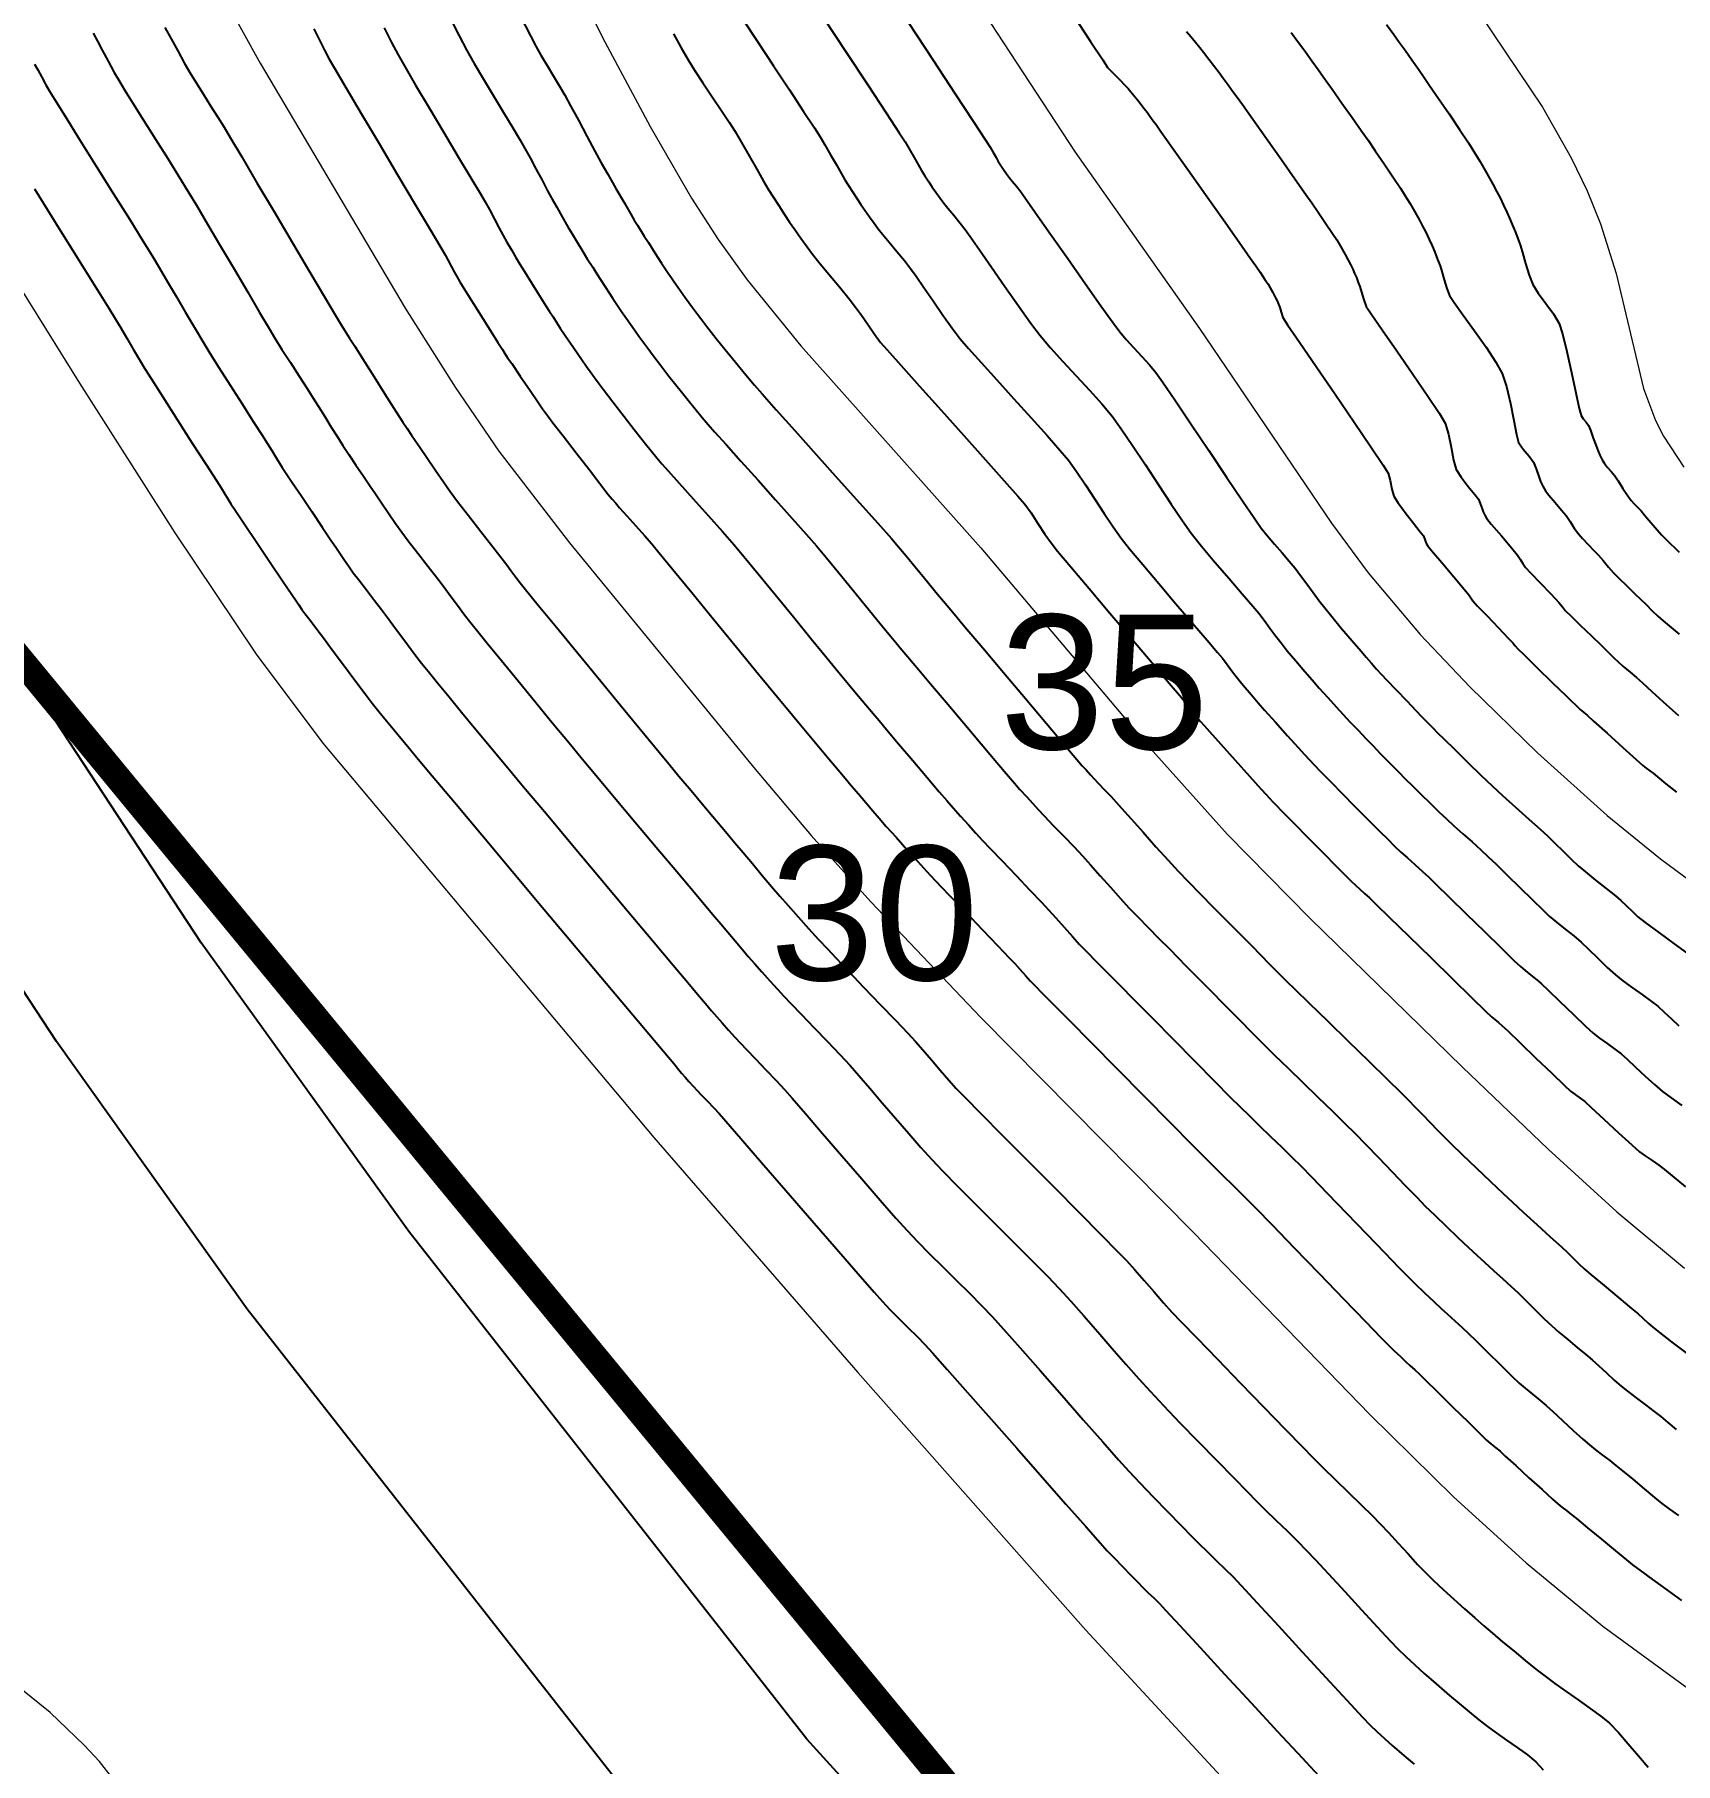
# Model space of a CAD drawing. Extents: x 27 to 849, y 0 to 853.
# Drawn here: x 78.2 to 140.2, y 426.9 to 492.2 of the extents above; entities that cross this region are included whole.
import ezdxf
from ezdxf.enums import TextEntityAlignment as Align

# ---------------------------------------------------------------- set-up
doc = ezdxf.new("R2010")
doc.units = 0
doc.header["$LTSCALE"] = 2
for name, color, linetype in [('ARQ - PORTAS E ESQUADRIAS 1-50', 2, 'Continuous'), ('Curva 1 m', 5, 'Continuous'), ('Curva Mestra', 1, 'Continuous'), ('TRA_Trecho_Rodoviario_L', 7, 'Continuous'), ('TXT - TEXTO 01', 142, 'Continuous')]:
    doc.layers.add(name, color=color, linetype=linetype)
doc.styles.add('ARIAL', font='arial.ttf')

msp = doc.modelspace()

# ---------------------------------------------------------------- linework, layer by layer
at = {"layer": 'ARQ - PORTAS E ESQUADRIAS 1-50', "const_width": 1}
msp.add_lwpolyline([(619.662, 64.962), (532.953, 53.734), (488.222, 57.382), (464.071, 66.688), (452.245, 74.702), (148.786, 382.232), (76.606, 469.903), (65.463, 493.563), (62.139, 582.817), (440.601, 808.535), (802.504, 491.862), (619.662, 64.962)], close=True, dxfattribs=at)
at = {"layer": 'Curva 1 m', "linetype": 'Continuous', "lineweight": -3}
for points, elevation in [([(93.888, 492.888), (94.258, 492.165), (94.547, 491.617), (94.827, 491.122), (95.173, 490.531), (95.552, 489.896), (95.931, 489.266), (96.278, 488.692), (96.559, 488.225), (96.741, 487.913), (96.934, 487.562), (97.157, 487.147), (97.386, 486.715), (97.599, 486.316), (97.772, 485.997), (97.944, 485.691), (98.152, 485.328), (98.366, 484.955), (98.561, 484.62), (98.71, 484.369), (98.887, 484.081), (99.099, 483.744), (99.304, 483.421), (99.462, 483.174), (99.6, 482.956), (99.761, 482.704), (99.923, 482.451), (100.064, 482.236), (100.213, 482.015), (100.392, 481.753), (100.573, 481.491), (100.725, 481.272), (100.876, 481.06), (101.051, 480.814), (101.228, 480.569), (101.382, 480.359), (101.583, 480.093), (101.874, 479.713), (102.185, 479.31), (102.449, 478.974), (102.655, 478.715), (102.907, 478.402), (103.179, 478.068), (103.441, 477.749), (103.669, 477.478), (103.908, 477.206), (104.34, 476.723), (104.905, 476.092), (105.549, 475.376), (106.212, 474.635), (106.839, 473.933), (107.372, 473.332), (107.754, 472.894), (108.139, 472.436), (108.607, 471.87), (109.111, 471.255), (109.604, 470.649), (110.042, 470.11), (110.377, 469.698), (110.563, 469.47), (110.758, 469.237), (110.986, 468.967), (111.214, 468.697), (111.41, 468.465), (111.63, 468.204), (112.071, 467.68), (112.66, 466.981), (113.323, 466.194), (113.987, 465.408), (114.577, 464.709), (115.02, 464.184), (115.243, 463.923), (115.449, 463.689), (115.69, 463.42), (115.932, 463.152), (116.142, 462.923), (116.367, 462.685), (116.708, 462.329), (117.103, 461.917), (117.491, 461.511), (117.809, 461.173), (118.113, 460.836), (118.478, 460.426), (118.867, 459.987), (119.242, 459.567), (119.568, 459.212), (119.898, 458.867), (120.288, 458.469), (120.7, 458.054), (121.094, 457.658), (121.433, 457.316), (121.722, 457.022), (122.136, 456.601), (122.634, 456.095), (123.175, 455.547), (123.718, 454.997), (124.222, 454.49), (124.646, 454.066), (125.071, 453.647), (125.583, 453.148), (126.143, 452.605), (126.712, 452.052), (127.254, 451.526), (127.731, 451.06), (128.104, 450.691), (128.516, 450.271), (129.001, 449.769), (129.515, 449.235), (130.011, 448.718), (130.444, 448.27), (130.768, 447.941), (131.126, 447.59), (131.554, 447.177), (131.998, 446.753), (132.402, 446.37), (132.713, 446.077), (133, 445.814), (133.34, 445.506), (133.692, 445.187), (134.017, 444.893), (134.272, 444.657), (134.567, 444.368), (134.905, 444.029), (135.245, 443.691), (135.544, 443.407), (135.81, 443.176), (136.149, 442.894), (136.509, 442.599), (136.835, 442.331), (137.074, 442.13), (137.327, 441.901), (137.617, 441.631), (137.908, 441.361), (138.164, 441.136), (138.406, 440.943), (138.734, 440.692), (139.091, 440.421), (139.422, 440.171), (139.67, 439.979), (139.939, 439.758), (140.249, 439.499)], 33), ([(96.579, 492.896), (96.947, 492.171), (97.151, 491.778), (97.344, 491.441), (97.575, 491.053), (97.819, 490.649), (98.052, 490.263), (98.248, 489.927), (98.468, 489.525), (98.76, 488.98), (99.079, 488.379), (99.382, 487.814), (99.622, 487.372), (99.868, 486.938), (100.175, 486.402), (100.485, 485.866), (100.737, 485.432), (100.873, 485.2), (100.991, 485.009), (101.128, 484.793), (101.249, 484.603), (101.405, 484.359), (101.656, 483.967), (101.905, 483.58), (102.053, 483.352), (102.157, 483.198), (102.277, 483.023), (102.383, 482.87), (102.538, 482.652), (102.802, 482.284), (103.075, 481.904), (103.258, 481.653), (103.426, 481.431), (103.62, 481.18), (103.792, 480.96), (103.974, 480.733), (104.299, 480.33), (104.695, 479.841), (105.092, 479.357), (105.418, 478.966), (105.709, 478.634), (106.24, 478.036), (106.942, 477.25), (107.746, 476.351), (108.582, 475.416), (109.381, 474.522), (110.074, 473.746), (110.591, 473.165), (110.864, 472.854), (111.147, 472.517), (111.492, 472.097), (111.837, 471.674), (112.117, 471.329), (112.269, 471.142), (112.404, 470.982), (112.558, 470.799), (112.693, 470.639), (112.894, 470.401), (113.37, 469.837), (114.042, 469.04), (114.832, 468.103), (115.661, 467.12), (116.451, 466.184), (117.124, 465.387), (117.601, 464.822), (117.804, 464.583), (117.945, 464.423), (118.109, 464.242), (118.253, 464.083), (118.404, 463.925), (118.633, 463.685), (118.881, 463.426), (119.086, 463.208), (119.292, 462.98), (119.649, 462.577), (120.101, 462.069), (120.588, 461.523), (121.051, 461.009), (121.432, 460.595), (121.809, 460.201), (122.266, 459.733), (122.755, 459.238), (123.226, 458.763), (123.63, 458.357), (123.918, 458.066), (124.208, 457.772), (124.544, 457.431), (124.896, 457.074), (125.233, 456.734), (125.525, 456.441), (125.832, 456.14), (126.377, 455.608), (127.078, 454.924), (127.857, 454.166), (128.632, 453.411), (129.324, 452.736), (129.852, 452.221), (130.135, 451.941), (130.377, 451.694), (130.656, 451.405), (130.946, 451.102), (131.225, 450.813), (131.467, 450.566), (131.747, 450.293), (132.179, 449.876), (132.695, 449.381), (133.226, 448.873), (133.704, 448.418), (134.061, 448.081), (134.471, 447.704), (134.979, 447.241), (135.491, 446.777), (135.909, 446.398), (136.139, 446.187), (136.342, 445.988), (136.57, 445.759), (136.775, 445.562), (137.041, 445.336), (137.527, 444.931), (138.084, 444.469), (138.564, 444.071), (138.816, 443.86), (138.989, 443.702), (139.185, 443.519), (139.361, 443.363), (139.612, 443.166), (140.087, 442.801), (140.638, 442.38)], 34), ([(104.991, 492.777), (105.532, 491.953), (106.135, 491.038), (106.736, 490.127), (107.272, 489.313), (107.68, 488.692), (107.895, 488.357), (108.079, 488.048), (108.294, 487.673), (108.512, 487.289), (108.702, 486.954), (108.834, 486.728), (108.969, 486.509), (109.13, 486.256), (109.293, 486.005), (109.436, 485.79), (109.583, 485.577), (109.759, 485.331), (109.937, 485.086), (110.092, 484.878), (110.259, 484.67), (110.511, 484.366), (110.801, 484.017), (111.083, 483.672), (111.312, 483.382), (111.522, 483.09), (111.818, 482.66), (112.167, 482.15), (112.536, 481.618), (112.89, 481.121), (113.195, 480.716), (113.502, 480.354), (113.979, 479.817), (114.572, 479.163), (115.222, 478.448), (115.875, 477.73), (116.473, 477.067), (116.96, 476.514), (117.28, 476.131), (117.589, 475.707), (117.928, 475.204), (118.28, 474.662), (118.631, 474.12), (118.967, 473.615), (119.272, 473.187), (119.594, 472.784), (120.09, 472.187), (120.695, 471.47), (121.345, 470.707), (121.975, 469.969), (122.521, 469.331), (122.92, 468.865), (123.105, 468.645), (123.285, 468.408), (123.485, 468.134), (123.664, 467.896), (123.822, 467.702), (124.034, 467.449), (124.257, 467.186), (124.447, 466.964), (124.693, 466.687), (125.101, 466.23), (125.563, 465.716), (125.968, 465.266), (126.206, 465.004), (126.379, 464.82), (126.581, 464.607), (126.784, 464.395), (126.96, 464.213), (127.205, 463.961), (127.626, 463.532), (128.11, 463.04), (128.546, 462.597), (128.824, 462.317), (129.059, 462.084), (129.333, 461.815), (129.608, 461.547), (129.846, 461.32), (130.089, 461.099), (130.374, 460.845), (130.658, 460.59), (130.901, 460.369), (131.168, 460.11), (131.671, 459.619), (132.313, 458.989), (132.998, 458.317), (133.632, 457.698), (134.117, 457.225), (134.359, 456.994), (134.542, 456.84), (134.759, 456.668), (134.977, 456.495), (135.16, 456.343), (135.416, 456.101), (135.857, 455.674), (136.364, 455.181), (136.82, 454.743), (137.106, 454.479), (137.348, 454.291), (137.638, 454.082), (137.928, 453.874), (138.172, 453.688), (138.397, 453.488), (138.712, 453.192), (139.072, 452.855), (139.427, 452.529), (139.73, 452.267), (140.053, 452.024), (140.46, 451.737)], 37), ([(108.029, 492.856), (108.882, 491.558), (109.694, 490.321), (110.388, 489.264), (110.885, 488.505), (111.107, 488.163), (111.264, 487.897), (111.446, 487.576), (111.616, 487.278), (111.732, 487.077), (111.857, 486.876), (112.003, 486.649), (112.134, 486.451), (112.27, 486.256), (112.429, 486.035), (112.571, 485.843), (112.72, 485.659), (112.946, 485.387), (113.187, 485.094), (113.384, 484.846), (113.57, 484.583), (113.916, 484.083), (114.37, 483.425), (114.878, 482.692), (115.389, 481.964), (115.85, 481.322), (116.209, 480.846), (116.599, 480.383), (117.067, 479.865), (117.574, 479.32), (118.08, 478.774), (118.546, 478.255), (118.932, 477.79), (119.275, 477.319), (119.706, 476.686), (120.189, 475.956), (120.688, 475.194), (121.167, 474.466), (121.59, 473.838), (121.921, 473.374), (122.315, 472.878), (122.814, 472.28), (123.35, 471.654), (123.852, 471.074), (124.25, 470.613), (124.476, 470.346), (124.672, 470.088), (124.895, 469.784), (125.118, 469.48), (125.314, 469.222), (125.552, 468.93), (125.873, 468.546), (126.209, 468.15), (126.489, 467.824), (126.76, 467.516), (127.079, 467.159), (127.396, 466.807), (127.662, 466.517), (127.92, 466.241), (128.224, 465.922), (128.528, 465.603), (128.791, 465.331), (129.067, 465.048), (129.401, 464.706), (129.742, 464.361), (130.035, 464.067), (130.283, 463.82), (130.6, 463.508), (130.945, 463.17), (131.281, 462.844), (131.567, 462.572), (131.851, 462.312), (132.184, 462.014), (132.533, 461.703), (132.866, 461.405), (133.149, 461.145), (133.442, 460.862), (133.862, 460.45), (134.342, 459.977), (134.812, 459.514), (135.206, 459.13), (135.454, 458.895), (135.729, 458.665), (136.055, 458.406), (136.382, 458.147), (136.657, 457.918), (136.939, 457.652), (137.285, 457.31), (137.641, 456.961), (137.954, 456.676), (138.233, 456.457), (138.592, 456.193), (138.971, 455.921), (139.311, 455.674), (139.553, 455.489), (139.796, 455.274), (140.072, 455.015), (140.348, 454.756)], 38), ([(117.451, 492.978), (118.118, 491.955), (118.575, 491.258), (118.762, 490.979), (118.921, 490.807), (119.113, 490.621), (119.262, 490.474), (119.389, 490.334), (119.532, 490.174), (119.636, 490.054), (119.762, 489.904), (119.885, 489.753), (119.989, 489.622), (120.13, 489.44), (120.252, 489.281), (120.361, 489.133), (120.485, 488.963), (120.592, 488.813), (120.775, 488.556), (121.201, 487.953), (121.79, 487.119), (122.461, 486.169), (123.135, 485.216), (123.729, 484.374), (124.164, 483.757), (124.359, 483.48), (124.523, 483.239), (124.708, 482.965), (124.829, 482.78), (124.906, 482.649), (124.991, 482.5), (125.047, 482.398), (125.108, 482.273), (125.166, 482.148), (125.217, 482.024), (125.266, 481.898), (125.316, 481.725), (125.385, 481.523), (125.565, 481.252), (126.013, 480.594), (126.64, 479.676), (127.359, 478.625), (128.079, 477.568), (128.713, 476.633), (129.173, 475.946), (129.369, 475.635), (129.443, 475.361), (129.5, 475.037), (129.576, 474.765), (129.728, 474.532), (130.005, 474.159), (130.318, 473.753), (130.577, 473.42), (130.694, 473.266), (130.747, 473.133), (130.785, 473.024), (130.814, 472.964), (130.845, 472.905), (131.007, 472.712), (131.389, 472.259), (131.846, 471.716), (132.235, 471.254), (132.411, 471.042), (132.487, 470.925), (132.565, 470.81), (132.732, 470.632), (133.099, 470.247), (133.532, 469.793), (133.901, 469.407), (134.071, 469.228), (134.167, 469.115), (134.263, 469.004), (134.489, 468.782), (134.988, 468.295), (135.578, 467.72), (136.078, 467.233), (136.307, 467.011), (136.416, 466.903), (136.526, 466.796), (136.622, 466.713), (136.76, 466.597), (136.881, 466.493), (137.127, 466.272), (137.635, 465.812), (138.232, 465.272), (138.742, 464.812), (138.99, 464.59), (139.113, 464.496), (139.254, 464.392), (139.378, 464.299), (139.542, 464.165), (139.861, 463.903), (140.259, 463.578)], 41), ([(80.424, 492.273), (80.582, 491.965), (80.759, 491.633), (80.986, 491.216), (81.222, 490.79), (81.428, 490.43), (81.61, 490.132), (81.924, 489.628), (82.329, 488.983), (82.781, 488.263), (83.24, 487.531), (83.661, 486.855), (84.003, 486.298), (84.323, 485.766), (84.749, 485.048), (85.242, 484.214), (85.761, 483.333), (86.266, 482.476), (86.716, 481.712), (87.073, 481.111), (87.294, 480.743), (87.559, 480.319), (87.877, 479.819), (88.207, 479.305), (88.507, 478.838), (88.738, 478.478), (88.941, 478.154), (89.176, 477.777), (89.422, 477.384), (89.659, 477.008), (89.865, 476.686), (90.086, 476.351), (90.356, 475.948), (90.638, 475.529), (90.896, 475.147), (91.096, 474.854), (91.323, 474.518), (91.587, 474.127), (91.853, 473.739), (92.087, 473.408), (92.333, 473.081), (92.691, 472.616), (93.087, 472.107), (93.444, 471.647), (93.688, 471.329), (93.921, 471.017), (94.189, 470.653), (94.459, 470.29), (94.695, 469.98), (94.909, 469.714), (95.311, 469.22), (95.851, 468.559), (96.481, 467.791), (97.151, 466.975), (97.812, 466.172), (98.414, 465.442), (98.908, 464.845), (99.434, 464.214), (100.119, 463.395), (100.898, 462.466), (101.706, 461.504), (102.476, 460.587), (103.144, 459.792), (103.644, 459.198), (103.909, 458.883), (104.138, 458.609), (104.403, 458.292), (104.681, 457.96), (104.948, 457.644), (105.18, 457.374), (105.418, 457.104), (105.699, 456.788), (105.996, 456.458), (106.281, 456.143), (106.529, 455.874), (106.795, 455.592), (107.195, 455.177), (107.672, 454.681), (108.173, 454.159), (108.643, 453.664), (109.029, 453.249), (109.359, 452.876), (109.775, 452.393), (110.247, 451.841), (110.746, 451.256), (111.243, 450.679), (111.708, 450.147), (112.113, 449.698), (112.525, 449.267), (113.092, 448.691), (113.762, 448.019), (114.487, 447.296), (115.216, 446.568), (115.9, 445.883), (116.488, 445.286), (116.932, 444.823), (117.372, 444.342), (117.865, 443.786), (118.389, 443.185), (118.925, 442.568), (119.449, 441.966), (119.941, 441.409), (120.378, 440.926), (120.87, 440.404), (121.494, 439.752), (122.188, 439.035), (122.887, 438.317), (123.528, 437.662), (124.045, 437.136), (124.375, 436.801), (124.718, 436.461), (125.121, 436.07), (125.542, 435.661), (125.942, 435.269), (126.283, 434.926), (126.609, 434.58), (127.113, 434.034), (127.721, 433.372), (128.362, 432.674), (128.96, 432.023), (129.445, 431.501), (129.742, 431.19), (130.03, 430.913), (130.37, 430.597), (130.729, 430.271), (131.076, 429.963), (131.376, 429.699), (131.683, 429.437), (132.045, 429.134), (132.427, 428.818), (132.796, 428.519), (133.117, 428.265), (133.446, 428.024), (133.835, 427.753), (134.242, 427.469), (134.624, 427.191), (134.939, 426.934), (135.223, 426.636)], 28), ([(83.136, 492.487), (83.368, 492.06), (83.62, 491.599), (83.868, 491.155), (84.082, 490.781), (84.305, 490.413), (84.575, 489.982), (84.862, 489.527), (85.137, 489.092), (85.37, 488.715), (85.603, 488.326), (86.038, 487.592), (86.615, 486.616), (87.276, 485.499), (87.961, 484.34), (88.611, 483.241), (89.167, 482.302), (89.568, 481.624), (89.757, 481.308), (89.922, 481.045), (90.117, 480.741), (90.312, 480.437), (90.479, 480.176), (90.694, 479.835), (91.045, 479.275), (91.439, 478.647), (91.783, 478.1), (91.983, 477.786), (92.123, 477.573), (92.288, 477.327), (92.455, 477.081), (92.598, 476.87), (92.764, 476.625), (93.029, 476.232), (93.344, 475.768), (93.658, 475.313), (93.92, 474.943), (94.196, 474.575), (94.606, 474.04), (95.074, 473.435), (95.522, 472.857), (95.875, 472.404), (96.054, 472.171), (96.214, 471.956), (96.396, 471.71), (96.558, 471.497), (96.765, 471.242), (97.246, 470.653), (97.929, 469.82), (98.74, 468.831), (99.606, 467.775), (100.456, 466.74), (101.216, 465.815), (101.813, 465.089), (102.176, 464.649), (102.56, 464.189), (103.018, 463.641), (103.505, 463.061), (103.975, 462.502), (104.381, 462.02), (104.676, 461.668), (104.982, 461.304), (105.335, 460.881), (105.706, 460.439), (106.062, 460.018), (106.371, 459.657), (106.688, 459.296), (107.063, 458.876), (107.458, 458.436), (107.839, 458.016), (108.169, 457.657), (108.484, 457.322), (108.969, 456.814), (109.552, 456.205), (110.166, 455.563), (110.742, 454.961), (111.21, 454.469), (111.502, 454.157), (111.784, 453.838), (112.104, 453.464), (112.439, 453.071), (112.761, 452.698), (113.044, 452.382), (113.361, 452.054), (113.972, 451.434), (114.794, 450.605), (115.743, 449.649), (116.736, 448.649), (117.689, 447.69), (118.518, 446.853), (119.139, 446.223), (119.47, 445.882), (119.786, 445.533), (120.146, 445.124), (120.52, 444.693), (120.879, 444.282), (121.193, 443.933), (121.53, 443.578), (122.13, 442.954), (122.91, 442.147), (123.783, 441.245), (124.666, 440.336), (125.473, 439.505), (126.12, 438.842), (126.522, 438.433), (126.91, 438.048), (127.374, 437.593), (127.868, 437.113), (128.346, 436.648), (128.761, 436.24), (129.067, 435.933), (129.382, 435.598), (129.741, 435.203), (130.116, 434.789), (130.477, 434.396), (130.796, 434.065), (131.083, 433.788), (131.443, 433.452), (131.843, 433.085), (132.253, 432.715), (132.641, 432.37), (132.975, 432.077), (133.309, 431.791), (133.7, 431.462), (134.121, 431.112), (134.545, 430.765), (134.945, 430.441), (135.296, 430.165), (135.658, 429.896), (136.088, 429.593), (136.548, 429.273), (136.999, 428.954), (137.404, 428.654), (137.725, 428.39), (138.066, 428.044), (138.437, 427.615), (138.819, 427.159), (139.192, 426.733)], 29), ([(88.768, 492.432), (88.965, 492.033), (89.163, 491.634), (89.34, 491.294), (89.543, 490.944), (89.968, 490.223), (90.551, 489.239), (91.226, 488.101), (91.928, 486.918), (92.595, 485.796), (93.16, 484.845), (93.559, 484.172), (93.727, 483.887), (93.841, 483.679), (93.967, 483.441), (94.071, 483.248), (94.169, 483.074), (94.282, 482.877), (94.384, 482.705), (94.568, 482.41), (94.935, 481.826), (95.36, 481.152), (95.719, 480.583), (95.887, 480.316), (95.987, 480.159), (96.088, 480.003), (96.241, 479.779), (96.561, 479.312), (96.936, 478.765), (97.256, 478.299), (97.41, 478.075), (97.519, 477.923), (97.629, 477.771), (97.8, 477.547), (98.185, 477.047), (98.679, 476.406), (99.176, 475.76), (99.573, 475.246), (99.764, 475), (99.892, 474.84), (100.039, 474.659), (100.17, 474.502), (100.32, 474.332), (100.595, 474.027), (100.931, 473.653), (101.265, 473.279), (101.532, 472.973), (101.803, 472.647), (102.332, 472.004), (103.046, 471.134), (103.873, 470.125), (104.739, 469.067), (105.573, 468.049), (106.301, 467.16), (106.851, 466.489), (107.15, 466.126), (107.465, 465.749), (107.842, 465.302), (108.23, 464.842), (108.581, 464.427), (108.845, 464.115), (109.075, 463.841), (109.342, 463.522), (109.621, 463.189), (109.889, 462.872), (110.122, 462.601), (110.396, 462.29), (110.765, 461.876), (111.177, 461.417), (111.579, 460.972), (111.92, 460.601), (112.249, 460.25), (112.766, 459.707), (113.386, 459.057), (114.028, 458.385), (114.608, 457.778), (115.044, 457.321), (115.253, 457.101), (115.44, 456.893), (115.652, 456.654), (115.84, 456.447), (116.035, 456.245), (116.262, 456.016), (116.461, 455.815), (116.715, 455.558), (117.304, 454.962), (118.134, 454.123), (119.109, 453.135), (120.137, 452.095), (121.123, 451.098), (121.973, 450.238), (122.593, 449.612), (122.888, 449.315), (123.154, 449.055), (123.465, 448.753), (123.775, 448.452), (124.04, 448.19), (124.349, 447.874), (124.977, 447.226), (125.815, 446.361), (126.755, 445.39), (127.688, 444.424), (128.507, 443.578), (129.104, 442.963), (129.369, 442.69), (129.582, 442.483), (129.826, 442.249), (130.017, 442.069), (130.183, 441.918), (130.372, 441.747), (130.537, 441.595), (130.763, 441.374), (131.228, 440.917), (131.811, 440.342), (132.394, 439.768), (132.857, 439.313), (133.081, 439.095), (133.242, 438.958), (133.429, 438.806), (133.592, 438.67), (133.79, 438.49), (134.187, 438.127), (134.683, 437.673), (135.178, 437.22), (135.574, 436.859), (135.771, 436.682), (135.929, 436.558), (136.113, 436.419), (136.273, 436.297), (136.479, 436.127), (136.897, 435.782), (137.421, 435.348), (137.949, 434.913), (138.374, 434.562), (138.593, 434.384), (138.791, 434.237), (139.018, 434.072), (139.218, 433.928), (139.447, 433.76), (139.893, 433.434), (140.446, 433.029)], 31), ([(91.417, 492.475), (91.701, 491.915), (91.944, 491.456), (92.199, 491.009), (92.61, 490.308), (93.121, 489.446), (93.677, 488.514), (94.221, 487.602), (94.699, 486.801), (95.056, 486.204), (95.234, 485.9), (95.399, 485.6), (95.588, 485.245), (95.772, 484.898), (95.921, 484.623), (96.063, 484.37), (96.23, 484.078), (96.399, 483.786), (96.547, 483.537), (96.72, 483.257), (96.988, 482.831), (97.281, 482.366), (97.533, 481.968), (97.675, 481.745), (97.802, 481.545), (97.947, 481.318), (98.076, 481.119), (98.261, 480.847), (98.57, 480.396), (98.88, 479.945), (99.068, 479.674), (99.206, 479.479), (99.365, 479.258), (99.505, 479.065), (99.697, 478.813), (100.059, 478.342), (100.485, 477.788), (100.87, 477.291), (101.106, 476.987), (101.292, 476.754), (101.509, 476.485), (101.728, 476.218), (101.919, 475.99), (102.149, 475.73), (102.567, 475.266), (103.099, 474.675), (103.671, 474.036), (104.21, 473.43), (104.643, 472.934), (105.013, 472.492), (105.553, 471.839), (106.199, 471.051), (106.889, 470.207), (107.562, 469.382), (108.156, 468.655), (108.608, 468.101), (108.856, 467.798), (109.085, 467.525), (109.351, 467.208), (109.63, 466.878), (109.897, 466.562), (110.127, 466.29), (110.41, 465.954), (110.862, 465.416), (111.4, 464.777), (111.939, 464.138), (112.395, 463.599), (112.683, 463.262), (112.924, 462.988), (113.205, 462.672), (113.5, 462.343), (113.785, 462.03), (114.031, 461.762), (114.321, 461.454), (114.771, 460.982), (115.299, 460.43), (115.823, 459.882), (116.261, 459.423), (116.531, 459.137), (116.803, 458.836), (117.116, 458.482), (117.43, 458.13), (117.704, 457.83), (117.986, 457.536), (118.321, 457.196), (118.658, 456.857), (118.947, 456.566), (119.224, 456.284), (119.754, 455.747), (120.457, 455.035), (121.253, 454.229), (122.062, 453.41), (122.803, 452.66), (123.398, 452.06), (123.767, 451.691), (124.107, 451.356), (124.5, 450.974), (124.92, 450.567), (125.34, 450.16), (125.733, 449.776), (126.072, 449.441), (126.466, 449.038), (127.07, 448.416), (127.792, 447.668), (128.544, 446.889), (129.234, 446.175), (129.772, 445.618), (130.068, 445.316), (130.376, 445.015), (130.742, 444.664), (131.095, 444.328), (131.365, 444.073), (131.605, 443.853), (131.885, 443.6), (132.166, 443.347), (132.404, 443.126), (132.682, 442.855), (133.118, 442.423), (133.606, 441.94), (134.04, 441.513), (134.313, 441.251), (134.545, 441.051), (134.821, 440.824), (135.098, 440.598), (135.333, 440.4), (135.581, 440.176), (135.949, 439.837), (136.357, 439.46), (136.724, 439.125), (136.967, 438.909), (137.196, 438.727), (137.467, 438.521), (137.74, 438.316), (137.971, 438.138), (138.223, 437.932), (138.604, 437.615), (139.035, 437.257), (139.431, 436.929), (139.712, 436.703), (139.998, 436.488), (140.334, 436.243)], 32), ([(102.36, 492.248), (102.651, 491.715), (102.911, 491.26), (103.155, 490.868), (103.469, 490.389), (103.815, 489.87), (104.157, 489.359), (104.459, 488.904), (104.684, 488.552), (104.929, 488.14), (105.216, 487.639), (105.506, 487.127), (105.759, 486.681), (105.935, 486.38), (106.116, 486.088), (106.33, 485.751), (106.548, 485.415), (106.738, 485.129), (106.935, 484.846), (107.168, 484.517), (107.406, 484.19), (107.613, 483.912), (107.851, 483.617), (108.215, 483.173), (108.623, 482.679), (108.993, 482.228), (109.239, 481.918), (109.459, 481.612), (109.707, 481.25), (109.957, 480.888), (110.181, 480.585), (110.429, 480.298), (110.944, 479.72), (111.649, 478.932), (112.468, 478.019), (113.326, 477.063), (114.147, 476.148), (114.854, 475.355), (115.373, 474.769), (115.628, 474.473), (115.866, 474.139), (116.128, 473.738), (116.389, 473.337), (116.624, 473.001), (116.872, 472.697), (117.375, 472.096), (118.058, 471.285), (118.847, 470.352), (119.666, 469.386), (120.439, 468.474), (121.091, 467.705), (121.548, 467.166), (121.735, 466.945), (121.824, 466.826), (121.925, 466.689), (122.014, 466.57), (122.126, 466.433), (122.274, 466.258), (122.406, 466.104), (122.609, 465.876), (123.039, 465.396), (123.581, 464.792), (124.123, 464.189), (124.55, 463.713), (124.751, 463.491), (124.87, 463.364), (125.007, 463.22), (125.128, 463.095), (125.338, 462.881), (125.787, 462.423), (126.358, 461.842), (126.932, 461.259), (127.39, 460.793), (127.614, 460.567), (127.776, 460.407), (127.961, 460.225), (128.125, 460.069), (128.292, 459.917), (128.485, 459.745), (128.652, 459.593), (128.886, 459.366), (129.416, 458.848), (130.145, 458.136), (130.971, 457.329), (131.795, 456.523), (132.518, 455.816), (133.041, 455.307), (133.263, 455.093), (133.389, 454.988), (133.537, 454.872), (133.664, 454.767), (133.882, 454.559), (134.352, 454.108), (134.949, 453.533), (135.548, 452.957), (136.026, 452.499), (136.258, 452.282), (136.425, 452.154), (136.622, 452.014), (136.791, 451.887), (137.036, 451.665), (137.512, 451.227), (138.073, 450.71), (138.574, 450.253), (138.868, 449.993), (139.082, 449.833), (139.337, 449.656), (139.593, 449.48), (139.809, 449.323), (140.102, 449.083), (140.595, 448.671)], 36), ([(111.252, 492.649), (112.173, 491.244), (113.001, 489.98), (113.676, 488.95), (114.135, 488.248), (114.318, 487.968), (114.426, 487.783), (114.546, 487.572), (114.631, 487.425), (114.729, 487.268), (114.831, 487.112), (114.939, 486.959), (115.05, 486.808), (115.16, 486.674), (115.319, 486.482), (115.457, 486.31), (115.634, 486.059), (116.041, 485.479), (116.605, 484.674), (117.252, 483.752), (117.91, 482.815), (118.506, 481.97), (118.968, 481.322), (119.223, 480.976), (119.462, 480.695), (119.752, 480.378), (120.058, 480.049), (120.347, 479.731), (120.585, 479.448), (120.839, 479.089), (121.303, 478.406), (121.908, 477.507), (122.583, 476.501), (123.257, 475.495), (123.859, 474.597), (124.32, 473.916), (124.569, 473.56), (124.794, 473.279), (125.067, 472.958), (125.355, 472.626), (125.625, 472.313), (125.847, 472.046), (126.052, 471.778), (126.285, 471.462), (126.526, 471.131), (126.759, 470.816), (126.964, 470.547), (127.231, 470.221), (127.605, 469.774), (128.002, 469.304), (128.338, 468.908), (128.53, 468.684), (128.715, 468.474), (128.928, 468.237), (129.117, 468.031), (129.319, 467.817), (129.668, 467.449), (130.068, 467.029), (130.419, 466.662), (130.623, 466.449), (130.82, 466.246), (131.046, 466.017), (131.245, 465.817), (131.469, 465.595), (131.878, 465.192), (132.379, 464.701), (132.88, 464.214), (133.289, 463.824), (133.69, 463.455), (134.179, 463.015), (134.679, 462.568), (135.111, 462.182), (135.398, 461.921), (135.665, 461.661), (135.971, 461.355), (136.279, 461.051), (136.55, 460.796), (136.823, 460.566), (137.202, 460.26), (137.604, 459.938), (137.949, 459.662), (138.154, 459.494), (138.361, 459.296), (138.593, 459.067), (138.803, 458.872), (139.08, 458.66), (139.59, 458.283), (140.174, 457.854), (140.675, 457.486)], 39), ([(121.743, 492.335), (121.904, 492.145), (122.085, 491.926), (122.242, 491.732), (122.385, 491.551), (122.587, 491.292), (122.8, 491.017), (122.974, 490.788), (123.133, 490.574), (123.317, 490.322), (123.499, 490.07), (123.656, 489.853), (123.855, 489.572), (124.25, 489.015), (124.763, 488.29), (125.318, 487.504), (125.84, 486.764), (126.253, 486.178), (126.48, 485.853), (126.717, 485.507), (127, 485.09), (127.257, 484.705), (127.421, 484.454), (127.573, 484.197), (127.74, 483.902), (127.856, 483.69), (127.936, 483.532), (128.023, 483.349), (128.095, 483.19), (128.162, 483.032), (128.234, 482.85), (128.295, 482.69), (128.358, 482.477), (128.442, 482.187), (128.533, 481.94), (128.717, 481.659), (129.132, 481.058), (129.687, 480.259), (130.294, 479.383), (130.862, 478.554), (131.301, 477.894), (131.521, 477.524), (131.644, 477.117), (131.741, 476.617), (131.832, 476.134), (131.935, 475.783), (132.122, 475.484), (132.388, 475.142), (132.637, 474.839), (132.773, 474.659), (132.844, 474.492), (132.912, 474.297), (132.955, 474.175), (133.012, 474.054), (133.075, 473.937), (133.259, 473.716), (133.641, 473.266), (134.033, 472.802), (134.25, 472.54), (134.349, 472.393), (134.457, 472.221), (134.558, 472.076), (134.759, 471.858), (135.118, 471.483), (135.48, 471.107), (135.688, 470.889), (135.81, 470.746), (135.948, 470.582), (136.071, 470.441), (136.261, 470.252), (136.624, 469.898), (137.045, 469.489), (137.41, 469.135), (137.604, 468.946), (137.743, 468.808), (137.901, 468.652), (138.042, 468.517), (138.238, 468.347), (138.512, 468.116), (138.753, 467.911), (138.97, 467.715), (139.333, 467.385), (139.746, 467.01), (140.111, 466.68), (140.335, 466.484)], 42), ([(125.696, 492.296), (125.935, 491.974), (126.211, 491.597), (126.484, 491.219), (126.719, 490.893), (126.925, 490.604), (127.242, 490.158), (127.618, 489.627), (128.004, 489.081), (128.348, 488.591), (128.602, 488.227), (128.878, 487.824), (129.21, 487.334), (129.546, 486.836), (129.831, 486.408), (130.012, 486.128), (130.178, 485.851), (130.37, 485.517), (130.547, 485.202), (130.666, 484.982), (130.785, 484.744), (130.916, 484.47), (131.024, 484.232), (131.124, 483.995), (131.233, 483.722), (131.324, 483.482), (131.391, 483.26), (131.479, 482.948), (131.578, 482.622), (131.681, 482.357), (131.856, 482.086), (132.194, 481.612), (132.621, 481.021), (133.061, 480.4), (133.436, 479.835), (133.673, 479.413), (133.836, 478.915), (133.984, 478.279), (134.112, 477.63), (134.217, 477.096), (134.294, 476.801), (134.463, 476.549), (134.687, 476.277), (134.853, 476.052), (134.958, 475.806), (135.058, 475.518), (135.126, 475.326), (135.21, 475.144), (135.306, 474.97), (135.434, 474.812), (135.669, 474.537), (135.919, 474.246), (136.089, 474.038), (136.237, 473.817), (136.399, 473.559), (136.551, 473.341), (136.705, 473.169), (136.92, 472.946), (137.139, 472.723), (137.304, 472.55), (137.488, 472.336), (137.694, 472.09), (137.879, 471.878), (138.082, 471.674), (138.385, 471.38), (138.69, 471.085), (138.901, 470.882), (139.109, 470.675), (139.346, 470.44), (139.558, 470.237), (139.761, 470.06), (140.053, 469.813), (140.365, 469.551)], 43), ([(129.299, 492.602), (129.578, 492.216), (129.782, 491.933), (130.001, 491.626), (130.255, 491.269), (130.508, 490.91), (130.724, 490.6), (130.931, 490.296), (131.266, 489.804), (131.664, 489.216), (132.062, 488.625), (132.396, 488.123), (132.604, 487.802), (132.825, 487.432), (133.081, 486.987), (133.317, 486.567), (133.476, 486.274), (133.592, 486.044), (133.723, 485.774), (133.849, 485.504), (133.953, 485.273), (134.05, 485.044), (134.16, 484.776), (134.266, 484.506), (134.353, 484.273), (134.443, 483.977), (134.559, 483.562), (134.692, 483.127), (134.829, 482.773), (135.034, 482.446), (135.324, 482.057), (135.615, 481.659), (135.825, 481.301), (135.948, 480.903), (136.111, 480.234), (136.29, 479.442), (136.457, 478.677), (136.587, 478.086), (136.653, 477.82), (136.735, 477.697), (136.845, 477.566), (136.932, 477.445), (137.006, 477.266), (137.115, 476.969), (137.224, 476.668), (137.296, 476.477), (137.367, 476.322), (137.452, 476.148), (137.536, 476.002), (137.651, 475.857), (137.8, 475.688), (137.928, 475.536), (138.052, 475.352), (138.238, 475.065), (138.423, 474.782), (138.544, 474.607), (138.66, 474.478), (138.8, 474.337), (138.92, 474.212), (139.063, 474.045), (139.292, 473.775), (139.527, 473.499), (139.688, 473.315), (139.848, 473.154), (140.035, 472.975), (140.199, 472.817), (140.359, 472.658)], 44), ([(78.209, 491.102), (78.328, 490.88), (78.479, 490.602), (78.636, 490.318), (78.773, 490.078), (78.96, 489.775), (79.36, 489.134), (79.908, 488.258), (80.541, 487.246), (81.194, 486.202), (81.804, 485.225), (82.306, 484.417), (82.637, 483.881), (82.916, 483.415), (83.234, 482.878), (83.573, 482.3), (83.919, 481.71), (84.254, 481.14), (84.563, 480.619), (84.831, 480.177), (85.172, 479.63), (85.597, 478.961), (86.049, 478.255), (86.47, 477.599), (86.805, 477.078), (86.996, 476.78), (87.17, 476.503), (87.371, 476.182), (87.572, 475.86), (87.748, 475.585), (87.944, 475.29), (88.279, 474.79), (88.682, 474.189), (89.083, 473.594), (89.41, 473.108), (89.593, 472.837), (89.745, 472.613), (89.921, 472.353), (90.098, 472.094), (90.254, 471.873), (90.459, 471.603), (90.751, 471.225), (91.062, 470.825), (91.322, 470.488), (91.547, 470.185), (91.855, 469.767), (92.202, 469.298), (92.542, 468.842), (92.832, 468.463), (93.078, 468.155), (93.438, 467.712), (93.874, 467.18), (94.349, 466.602), (94.827, 466.023), (95.27, 465.488), (95.641, 465.04), (96.028, 464.576), (96.688, 463.787), (97.551, 462.758), (98.542, 461.577), (99.589, 460.328), (100.621, 459.099), (101.565, 457.975), (102.348, 457.043), (102.898, 456.388), (103.142, 456.097), (103.337, 455.864), (103.564, 455.592), (103.792, 455.322), (103.99, 455.091), (104.193, 454.86), (104.434, 454.591), (104.678, 454.321), (104.888, 454.091), (105.114, 453.854), (105.455, 453.499), (105.851, 453.087), (106.239, 452.681), (106.555, 452.341), (106.844, 452.012), (107.344, 451.433), (107.991, 450.682), (108.72, 449.834), (109.468, 448.967), (110.17, 448.157), (110.762, 447.48), (111.181, 447.015), (111.576, 446.6), (112.034, 446.136), (112.531, 445.641), (113.041, 445.136), (113.538, 444.642), (113.998, 444.178), (114.394, 443.765), (114.826, 443.289), (115.455, 442.582), (116.212, 441.722), (117.03, 440.789), (117.842, 439.863), (118.58, 439.023), (119.176, 438.349), (119.563, 437.919), (119.978, 437.479), (120.487, 436.949), (121.03, 436.39), (121.542, 435.866), (121.962, 435.438), (122.227, 435.169), (122.521, 434.88), (122.865, 434.546), (123.208, 434.211), (123.5, 433.919), (123.806, 433.592), (124.411, 432.939), (125.213, 432.069), (126.113, 431.093), (127.011, 430.12), (127.806, 429.259), (128.399, 428.621), (128.688, 428.315), (128.934, 428.079), (129.226, 427.811), (129.521, 427.546), (129.777, 427.321), (130.039, 427.098), (130.35, 426.839)], 27), ([(78.202, 486.387), (79.026, 485.067), (79.82, 483.794), (80.509, 482.688), (81.018, 481.872), (81.27, 481.464), (81.47, 481.13), (81.699, 480.741), (81.937, 480.333), (82.166, 479.945), (82.367, 479.612), (82.616, 479.215), (83.053, 478.528), (83.598, 477.674), (84.17, 476.778), (84.691, 475.964), (85.079, 475.357), (85.255, 475.082), (85.374, 474.892), (85.51, 474.674), (85.631, 474.485), (85.795, 474.239), (86.148, 473.712), (86.614, 473.017), (87.118, 472.267), (87.583, 471.576), (87.933, 471.056), (88.091, 470.82), (88.195, 470.666), (88.315, 470.491), (88.422, 470.338), (88.569, 470.144), (88.775, 469.88), (88.955, 469.646), (89.128, 469.414), (89.459, 468.967), (89.878, 468.401), (90.316, 467.812), (90.703, 467.295), (90.968, 466.947), (91.218, 466.634), (91.511, 466.274), (91.821, 465.9), (92.117, 465.543), (92.373, 465.235), (92.647, 464.908), (93.237, 464.203), (94.079, 463.199), (95.108, 461.972), (96.261, 460.597), (97.473, 459.153), (98.679, 457.715), (99.816, 456.361), (100.818, 455.167), (101.621, 454.209), (102.162, 453.565), (102.375, 453.311), (102.509, 453.15), (102.663, 452.967), (102.799, 452.808), (102.939, 452.649), (103.103, 452.467), (103.248, 452.308), (103.399, 452.149), (103.629, 451.911), (103.877, 451.652), (104.082, 451.433), (104.336, 451.142), (104.9, 450.492), (105.685, 449.585), (106.606, 448.521), (107.578, 447.398), (108.515, 446.318), (109.329, 445.38), (109.936, 444.685), (110.249, 444.332), (110.535, 444.034), (110.874, 443.695), (111.23, 443.342), (111.569, 443.003), (111.856, 442.707), (112.14, 442.39), (112.699, 441.761), (113.462, 440.898), (114.362, 439.879), (115.328, 438.783), (116.292, 437.69), (117.185, 436.677), (117.938, 435.824), (118.482, 435.21), (118.748, 434.913), (119.003, 434.642), (119.318, 434.315), (119.639, 433.987), (119.911, 433.709), (120.08, 433.538), (120.283, 433.338), (120.515, 433.113), (120.716, 432.913), (120.946, 432.666), (121.486, 432.083), (122.257, 431.249), (123.183, 430.248), (124.185, 429.164), (125.186, 428.081), (126.11, 427.083), (126.877, 426.254)], 26)]:
    msp.add_lwpolyline(points, dxfattribs=dict(at, elevation=elevation))
at = {"layer": 'Curva Mestra', "lineweight": 0}
for points, elevation in [([(77.247, 515.039), (78.312, 511.45), (79.458, 507.93), (80.775, 504.172), (82.144, 500.606), (83.173, 498.155), (84.198, 495.918), (85.326, 493.692), (86.736, 491.133), (92.22, 481.873), (94.1, 478.887), (95.753, 476.477), (98.421, 473.013), (105.443, 464.454), (107.562, 461.94), (109.809, 459.44), (113.976, 455.065), (122.009, 446.94), (128.669, 440.065), (131.85, 436.94), (134.574, 434.455), (137.474, 432.065), (140.511, 429.847), (148.626, 424.295)], 30), ([(108.664, 501.313), (117.529, 487.773), (122.237, 481.107), (127.217, 473.746), (128.614, 471.873), (130.572, 469.544), (132.455, 467.566), (135.01, 465.075), (137.646, 462.697), (139.651, 461.069), (142.316, 459.092)], 40), ([(96.025, 499.336), (99.755, 491.94), (101.473, 488.746), (103.036, 486.032), (104.041, 484.468), (105.134, 482.947), (107.167, 480.455), (113.975, 472.814), (120.364, 465.244), (123.296, 461.977), (126.404, 458.817), (132.167, 453.192), (135.409, 450.085), (138.006, 447.718), (140.557, 445.59)], 35), ([(132.845, 492.973), (135.196, 489.476), (136.285, 487.565), (136.882, 486.315), (137.382, 485.065), (137.976, 483.19), (139.012, 478.838), (139.467, 477.628), (139.767, 477.034), (140.537, 475.873)], 45), ([(73.465, 489.375), (79.904, 479.046), (83.513, 473.384), (86.589, 468.804), (89.105, 465.43), (101.608, 450.525), (109.318, 441.648), (117.933, 431.906), (126.58, 422.565)], 25), ([(81.646, 425.69), (80.661, 426.94), (80.089, 427.564), (78.801, 428.792), (77.365, 429.96)], 25)]:
    msp.add_lwpolyline(points, dxfattribs=dict(at, elevation=elevation)).dxf.unprotected_set("ltscale", 0)
at = {"layer": 'TRA_Trecho_Rodoviario_L', "color": 1}
for points in [[(213.309, 306.516), (143.969, 377.7), (102.336, 423.524), (86.244, 444.045), (79.041, 454.153), (70.858, 466.608), (64.816, 478.81), (61.65, 486.308), (60.029, 491.39), (57.513, 501.433), (56.791, 507.352), (56.224, 515.007), (56.11, 536.273)], [(301.596, 225.259), (218.049, 311.127), (148.786, 382.232), (107.392, 427.793), (92.351, 446.973), (84.499, 457.889), (76.606, 469.903), (70.78, 481.666), (67.962, 487.452), (65.463, 493.563), (63.695, 502.176), (63.041, 507.535), (62.502, 514.81), (62.388, 536.254)]]:
    msp.add_lwpolyline(points, dxfattribs=at)

# ---------------------------------------------------------------- texts
at = {"layer": 'TXT - TEXTO 01', "style": 'ARIAL'}
for s, p in [('35', (118.633, 463.685, 34)), ('30', (109.943, 454.954, 30))]:
    msp.add_text(s, height=5.08, dxfattribs=at).set_placement(p, align=Align.BOTTOM_CENTER)

doc.saveas('drawing.dxf')
